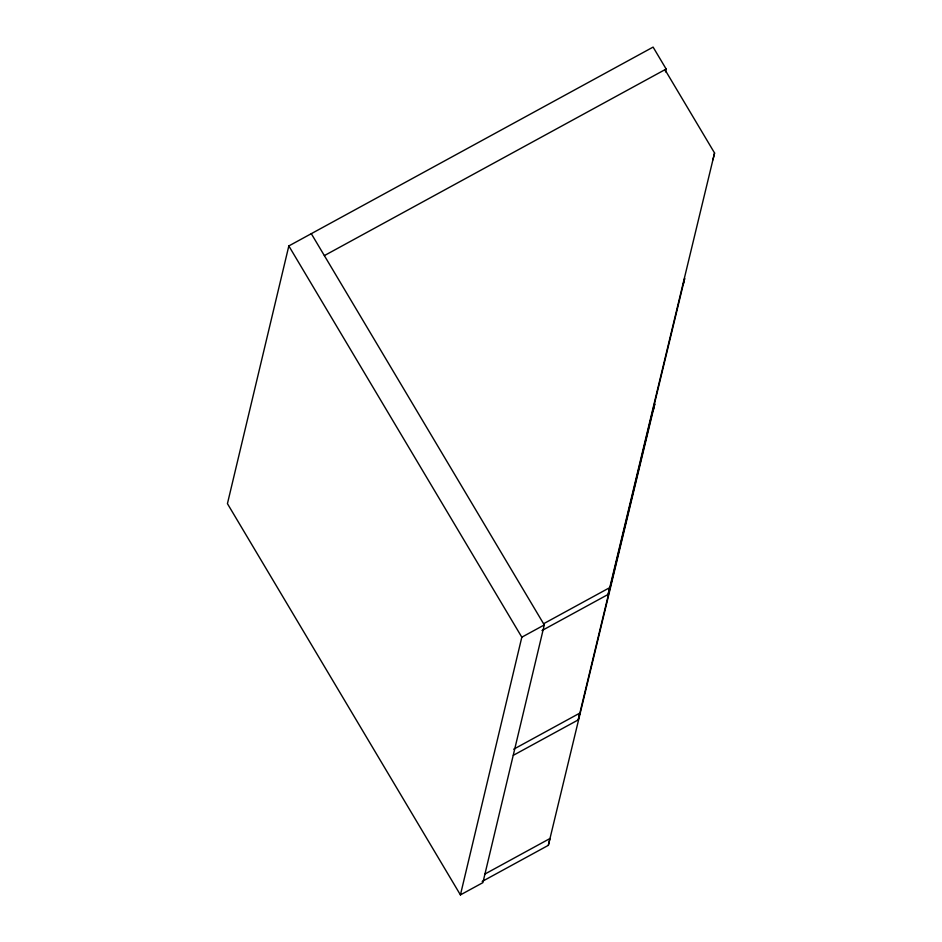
<?xml version="1.0" encoding="UTF-8"?>
<svg xmlns="http://www.w3.org/2000/svg" width="942" height="942" viewBox="0 0 942 942"><rect width="100%" height="100%" fill="white"/><g stroke="black" fill="none" stroke-linecap="round" stroke-linejoin="round"><path stroke-width="1.41" d="M665.476 71.898L666.159 69.037L653.1 47.1L288.829 245.944L227.434 503.652L460.426 894.9L482.893 882.642L544.288 624.935L311.296 233.675M460.426 894.9L521.821 637.192L288.829 245.944M482.186 881.453L548.338 845.339L549.963 838.533L485.083 873.952M513.343 755.307L578.223 719.9L579.848 713.082L513.696 749.196M541.956 630.563L608.108 594.449L609.733 587.631L543.581 623.745M653.171 410.712L654.784 403.906L548.338 845.339M683.056 285.273L684.681 278.455L578.223 719.9M712.941 159.822L714.566 153.004L664.946 69.696M608.108 594.449L714.566 153.004M324.354 255.612L666.159 69.037M521.821 637.192L544.288 624.935"/></g></svg>
